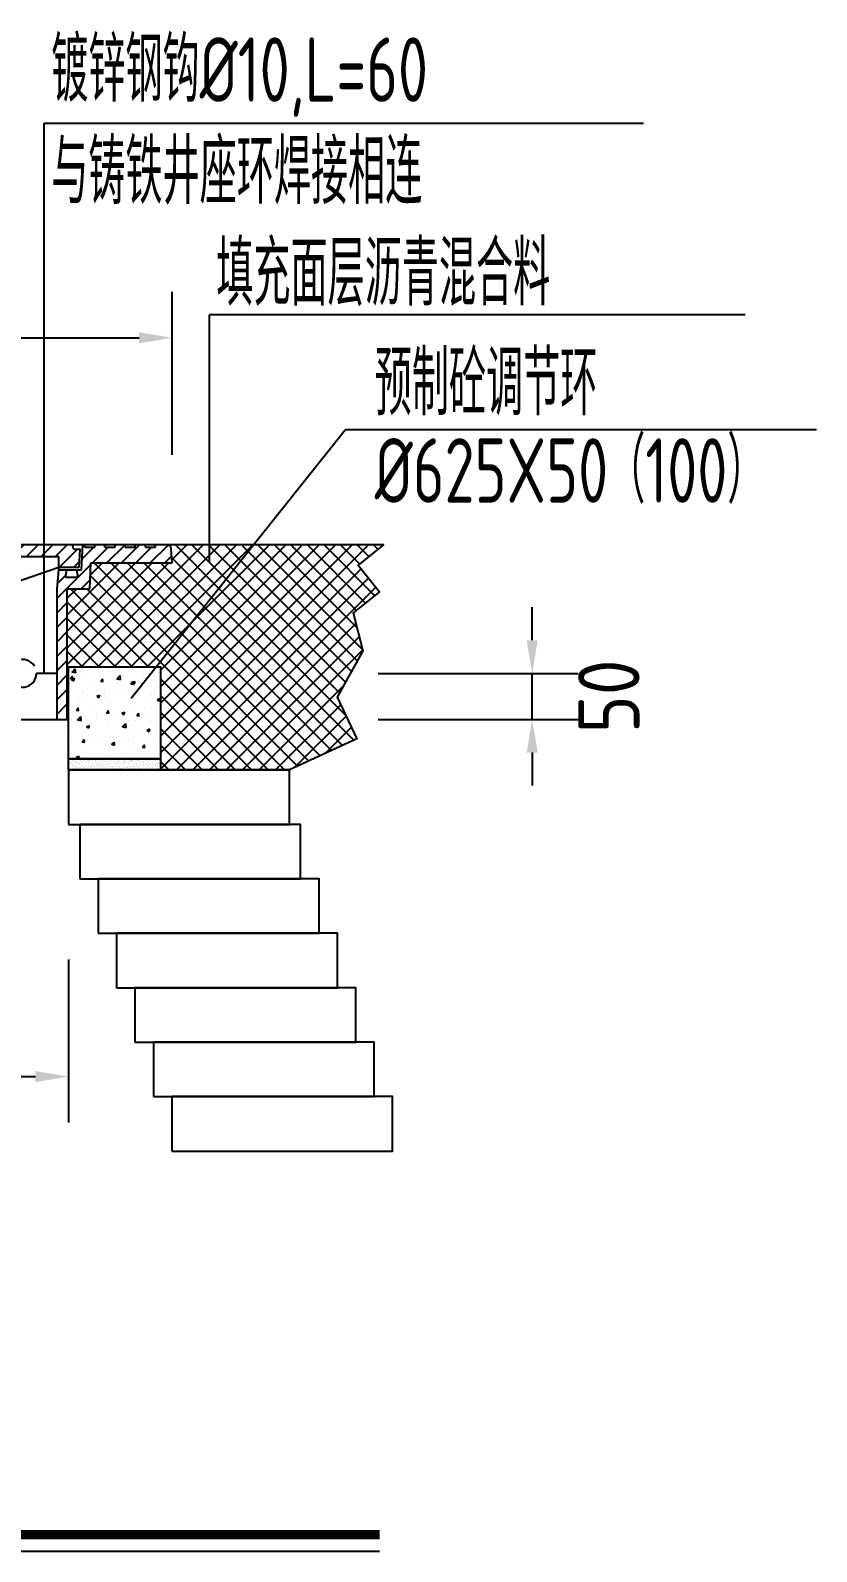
# Model space of a CAD drawing. Header units: millimetres. Extents: x 53009415 to 54059915, y 20499171 to 20796171.
# Drawn here: x 53497863 to 53517373, y 20616428 to 20654172 of the extents above; entities that cross this region are included whole.
import ezdxf

# ---------------------------------------------------------------- set-up
doc = ezdxf.new("R2010")
doc.units = ezdxf.units.MM
doc.header["$LTSCALE"] = 1000
for name, color, linetype in [('0000-填充', 187, 'Continuous'), ('0000-部件-井体部分', 7, 'Continuous'), ('0000-部件-井盖设施', 2, 'Continuous'), ('0000-部件名称', 7, 'Continuous'), ('0000-部件字体标注', 3, 'Continuous'), ('0000-部件线性标注', 2, 'Continuous'), ('0000-防护网部分', 44, 'Continuous'), ('0000-阴影', 8, 'Continuous'), ('000ZSL-小树', 84, 'Continuous'), ('TWT_TEXT', 7, 'Continuous')]:
    doc.layers.add(name, color=color, linetype=linetype)
doc.styles.add('_TWT_DIM', font='gbenor', dxfattribs={"bigfont": 'gbcbig'})

# ---------------------------------------------------------------- blocks, each defined once
blk = doc.blocks.new('*X86')
at = {"layer": '0000-阴影'}
for p, q in [((96969.52, 21763.65), (96976.02, 21770.15)), ((97055.96, 21763.65), (97062.46, 21770.15)), ((97063.82, 21763.65), (97070.32, 21770.15)), ((97071.67, 21763.65), (97078.17, 21770.15)), ((97079.53, 21763.65), (97086.03, 21770.15)), ((96930.37, 21763.79), (96934.23, 21767.65)), ((96938.09, 21763.65), (96942.09, 21767.65)), ((96945.95, 21763.65), (96949.95, 21767.65)), ((96953.81, 21763.65), (96957.81, 21767.65)), ((96961.66, 21763.65), (96965.66, 21767.65)), ((96976.87, 21763.15), (96981.86, 21768.14)), ((96977.12, 21755.54), (96989.24, 21767.65)), ((96993.1, 21763.65), (96997.1, 21767.65)), ((97000.95, 21763.65), (97004.95, 21767.65)), ((97008.81, 21763.65), (97012.81, 21767.65)), ((97016.67, 21763.65), (97020.67, 21767.65)), ((97024.53, 21763.65), (97028.53, 21767.65)), ((97032.38, 21763.65), (97036.38, 21767.65)), ((97040.24, 21763.65), (97044.24, 21767.65)), ((97048.1, 21763.65), (97052.1, 21767.65)), ((97081.64, 21757.9), (97091.39, 21767.65)), ((96977.12, 21747.68), (96987.12, 21757.68)), ((97089.5, 21757.9), (97092.51, 21760.92)), ((96977.12, 21739.82), (96987.12, 21749.82)), ((96977.12, 21731.97), (96987.12, 21741.97)), ((96978.17, 21725.15), (96987.12, 21734.11)), ((96986.03, 21725.15), (96987.12, 21726.25))]:
    blk.add_line(p, q, dxfattribs=at)
blk = doc.blocks.new('*X87')
at = {"layer": '0000-阴影'}
for p, q in [((97100.87, 21769.28), (97101.75, 21770.15)), ((97107.46, 21760.15), (97117.37, 21770.07)), ((97115.32, 21760.15), (97125.32, 21770.15)), ((97131.03, 21760.15), (97140.84, 21769.95)), ((97094.01, 21762.42), (97100.25, 21768.65)), ((97099.6, 21760.15), (97108.1, 21768.65)), ((97123.18, 21760.15), (97131.68, 21768.65)), ((97138.89, 21760.15), (97142.62, 21763.89)), ((97080.66, 21749.06), (97085.08, 21753.48)), ((97091.87, 21752.42), (97098.59, 21759.14)), ((97080.37, 21740.92), (97091.85, 21752.4)), ((97093.46, 21746.15), (97098.3, 21750.99)), ((97080.37, 21733.07), (97085.87, 21738.57)), ((97080.37, 21725.21), (97085.87, 21730.71)), ((97080.37, 21717.35), (97085.87, 21722.85)), ((97080.37, 21709.49), (97085.87, 21714.99)), ((97080.37, 21701.63), (97085.87, 21707.13)), ((97080.37, 21693.78), (97085.87, 21699.28)), ((97080.37, 21685.92), (97085.87, 21691.42)), ((97080.37, 21678.06), (97085.87, 21683.56)), ((97085.32, 21675.15), (97085.87, 21675.7))]:
    blk.add_line(p, q, dxfattribs=at)
blk = doc.blocks.new('*X88')
at = {"layer": '0000-填充', "color": 30}
for p, q in [((97093.46, 21703.66), (97160.01, 21770.15)), ((97102.45, 21703.66), (97168.99, 21770.15)), ((97111.43, 21703.66), (97177.98, 21770.15)), ((97120.42, 21703.66), (97186.96, 21770.15)), ((97136.62, 21701.9), (97204.93, 21770.15)), ((97136.62, 21692.92), (97213.91, 21770.15)), ((97136.62, 21683.95), (97222.9, 21770.15)), ((97136.62, 21674.97), (97231.88, 21770.15)), ((97136.62, 21665.99), (97240.86, 21770.15)), ((97136.62, 21657.02), (97249.85, 21770.15)), ((97141.46, 21769.57), (97142.04, 21770.15)), ((97142.76, 21761.89), (97151.03, 21770.15)), ((97168.23, 21746.34), (97144.44, 21770.15)), ((97152.94, 21727.18), (97195.95, 21770.15)), ((97172.22, 21751.33), (97153.41, 21770.15)), ((97176.2, 21756.33), (97162.39, 21770.15)), ((97180.19, 21761.32), (97171.37, 21770.15)), ((97184.18, 21766.32), (97180.34, 21770.15)), ((97246.29, 21713.14), (97189.32, 21770.15)), ((97243.26, 21725.15), (97198.3, 21770.15)), ((97243.03, 21734.37), (97207.27, 21770.15)), ((97248.01, 21738.37), (97216.25, 21770.15)), ((97253, 21742.36), (97225.23, 21770.15)), ((97244.72, 21759.63), (97234.2, 21770.15)), ((97249.71, 21763.62), (97243.18, 21770.15)), ((97254.69, 21767.62), (97252.16, 21770.15)), ((97164.25, 21741.35), (97142.69, 21762.92)), ((97243.48, 21706.97), (97184.18, 21766.32)), ((97085.87, 21731.98), (97114.07, 21760.15)), ((97085.87, 21723), (97123.05, 21760.15)), ((97085.87, 21714.03), (97132.04, 21760.15)), ((97085.87, 21705.05), (97141.02, 21760.15)), ((97098.38, 21753.46), (97105.08, 21760.15)), ((97140.33, 21711.38), (97098.38, 21753.36)), ((97144.31, 21716.37), (97100.57, 21760.15)), ((97148.3, 21721.37), (97109.55, 21760.15)), ((97152.29, 21726.36), (97118.52, 21760.15)), ((97156.27, 21731.36), (97127.5, 21760.15)), ((97160.26, 21736.35), (97136.48, 21760.15)), ((97136.62, 21648.04), (97245.58, 21756.91)), ((97237.07, 21695.42), (97176.2, 21756.33)), ((97240.27, 21701.19), (97180.19, 21761.32)), ((97085.87, 21740.96), (97091.07, 21746.15)), ((97130.09, 21703.66), (97087.63, 21746.15)), ((97136.34, 21706.39), (97096.6, 21746.15)), ((97145.23, 21647.66), (97249.57, 21751.92)), ((97154.21, 21647.66), (97253.57, 21746.94)), ((97237.25, 21677.27), (97168.23, 21746.34)), ((97233.86, 21689.65), (97172.22, 21751.33)), ((97121.11, 21703.66), (97085.87, 21738.92)), ((97241.67, 21663.86), (97164.25, 21741.35)), ((97112.13, 21703.66), (97085.87, 21729.94)), ((97229.39, 21658.18), (97156.27, 21731.36)), ((97235.53, 21661.02), (97160.26, 21736.35)), ((97103.16, 21703.66), (97085.87, 21720.96)), ((97129.4, 21703.66), (97152.94, 21727.18)), ((97217.11, 21652.51), (97148.3, 21721.37)), ((97223.25, 21655.34), (97152.29, 21726.36)), ((97163.19, 21647.66), (97242.76, 21727.16)), ((97094.18, 21703.66), (97085.87, 21711.97)), ((97210.97, 21649.67), (97144.31, 21716.37)), ((97172.18, 21647.66), (97244.57, 21719.99)), ((97181.16, 21647.66), (97246.37, 21712.82)), ((97195.02, 21647.66), (97136.34, 21706.39)), ((97204, 21647.66), (97140.33, 21711.38)), ((97186.05, 21647.66), (97136.62, 21697.12)), ((97177.07, 21647.66), (97136.62, 21688.13)), ((97190.15, 21647.66), (97235.97, 21693.45)), ((97168.09, 21647.66), (97136.62, 21679.15)), ((97199.13, 21647.66), (97234.49, 21683)), ((97209.39, 21648.94), (97237.41, 21676.93)), ((97226.11, 21656.66), (97240.33, 21670.87)), ((97159.11, 21647.66), (97136.62, 21670.17)), ((97242.82, 21664.39), (97243.24, 21664.81)), ((97150.14, 21647.66), (97136.62, 21661.18)), ((97141.16, 21647.66), (97136.62, 21652.2))]:
    blk.add_line(p, q, dxfattribs=at)
blk = doc.blocks.new('*X91')
at = {"layer": '0000-填充'}
for p, q in [((97088.45, 21703.66), (97088.45, 21703.66)), ((97088.45, 21703.66), (97088.45, 21703.66)), ((97088.45, 21703.66), (97088.45, 21703.66)), ((97093.16, 21703.66), (97093.16, 21703.66)), ((97096.11, 21703.66), (97096.11, 21703.66)), ((97096.11, 21703.66), (97096.11, 21703.66)), ((97096.11, 21703.66), (97096.11, 21703.66)), ((97104.28, 21703.66), (97104.28, 21703.66)), ((97104.28, 21703.66), (97104.28, 21703.66)), ((97104.28, 21703.66), (97104.28, 21703.66)), ((97107.5, 21703.66), (97107.5, 21703.66)), ((97107.5, 21703.66), (97107.5, 21703.66)), ((97107.5, 21703.66), (97107.5, 21703.66)), ((97108.36, 21703.66), (97108.62, 21703.48)), ((97108.62, 21703.48), (97108.68, 21703.66)), ((97112.44, 21703.66), (97112.44, 21703.66)), ((97112.44, 21703.66), (97112.44, 21703.66)), ((97118.89, 21703.66), (97118.89, 21703.66)), ((97118.89, 21703.66), (97118.89, 21703.66)), ((97118.89, 21703.66), (97118.89, 21703.66)), ((97120.11, 21703.66), (97120.11, 21703.66)), ((97120.11, 21703.66), (97120.11, 21703.66)), ((97120.11, 21703.66), (97120.11, 21703.66)), ((97122.08, 21703.66), (97122.08, 21703.66)), ((97130.29, 21703.66), (97130.29, 21703.66)), ((97130.29, 21703.66), (97130.29, 21703.66)), ((97130.29, 21703.66), (97130.29, 21703.66)), ((97131.72, 21703.66), (97131.72, 21703.66)), ((97135.93, 21703.66), (97135.93, 21703.66)), ((97135.93, 21703.66), (97135.93, 21703.66)), ((97135.93, 21703.66), (97135.93, 21703.66)), ((97086.62, 21702.71), (97086.62, 21702.71)), ((97086.62, 21702.71), (97086.62, 21702.71)), ((97086.62, 21702.44), (97086.62, 21702.44)), ((97086.62, 21701.2), (97086.62, 21701.2)), ((97086.62, 21698.9), (97086.62, 21698.9)), ((97086.62, 21698.64), (97086.62, 21698.64)), ((97086.62, 21698.64), (97086.62, 21698.64)), ((97086.62, 21697.99), (97086.62, 21697.99)), ((97086.62, 21697.37), (97086.62, 21697.37)), ((97086.62, 21696.29), (97086.62, 21696.29)), ((97086.62, 21695.96), (97086.62, 21695.96)), ((97087.72, 21697.27), (97089.09, 21697.15)), ((97087.73, 21697.28), (97088.83, 21698.59)), ((97088.28, 21696.88), (97089.41, 21696.11)), ((97088.3, 21696.93), (97089.9, 21697.55)), ((97088.45, 21700.92), (97090.49, 21700.6)), ((97088.49, 21700.84), (97090.27, 21702.7)), ((97088.88, 21697.11), (97088.62, 21698.55)), ((97089.36, 21703.06), (97089.36, 21703.06)), ((97089.41, 21696.11), (97089.87, 21697.49)), ((97090.47, 21700.52), (97090.22, 21702.69)), ((97091.29, 21699.47), (97091.29, 21699.47)), ((97097.1, 21699.28), (97097.1, 21699.28)), ((97097.8, 21695.95), (97097.8, 21695.95)), ((97098.74, 21701.98), (97098.74, 21701.98)), ((97103.6, 21698.89), (97103.6, 21698.89)), ((97104.12, 21695.84), (97105.22, 21697.16)), ((97104.12, 21695.84), (97105.49, 21695.72)), ((97105.28, 21695.68), (97105.01, 21697.11)), ((97108.86, 21700.92), (97108.86, 21700.92)), ((97110.95, 21701.46), (97110.95, 21701.46)), ((97112.28, 21697.86), (97112.28, 21697.86)), ((97112.85, 21697.13), (97114.88, 21696.82)), ((97112.88, 21697.06), (97114.66, 21698.92)), ((97114.87, 21696.74), (97114.62, 21698.91)), ((97115.8, 21698.37), (97115.8, 21698.37)), ((97118.04, 21698.62), (97118.04, 21698.62)), ((97120.44, 21702.41), (97120.44, 21702.41)), ((97120.52, 21694.41), (97121.62, 21695.72)), ((97121.15, 21695.1), (97122.75, 21695.72)), ((97121.67, 21694.24), (97121.41, 21695.68)), ((97122.26, 21694.28), (97122.73, 21695.66)), ((97123.15, 21700.95), (97123.15, 21700.95)), ((97126.74, 21699.76), (97126.74, 21699.76)), ((97127.26, 21697.1), (97127.26, 21697.1)), ((97128, 21697.86), (97128, 21697.86)), ((97132.07, 21696.53), (97132.07, 21696.53)), ((97135.35, 21700.43), (97135.35, 21700.43)), ((97136.62, 21701.06), (97136.62, 21701.06)), ((97136.62, 21700.65), (97136.62, 21700.65)), ((97136.62, 21699.62), (97136.62, 21699.62)), ((97136.62, 21699.62), (97136.62, 21699.62)), ((97086.62, 21695.18), (97086.62, 21695.18)), ((97086.62, 21695.18), (97086.62, 21695.18)), ((97086.62, 21694.48), (97086.62, 21694.48)), ((97086.62, 21694.48), (97086.62, 21694.48)), ((97086.62, 21694.48), (97086.62, 21694.48)), ((97086.62, 21691.25), (97086.62, 21691.25)), ((97086.62, 21691.25), (97086.62, 21691.25)), ((97086.62, 21690.83), (97086.62, 21690.83)), ((97086.62, 21690.83), (97086.62, 21690.83)), ((97086.62, 21690.83), (97086.62, 21690.83)), ((97086.62, 21687.92), (97086.62, 21687.92)), ((97086.62, 21687.92), (97086.62, 21687.92)), ((97086.62, 21687.92), (97086.62, 21687.92)), ((97086.62, 21687.8), (97086.62, 21687.8)), ((97087.27, 21690.23), (97087.27, 21690.23)), ((97089.11, 21694.81), (97089.11, 21694.81)), ((97094.16, 21690.38), (97094.16, 21690.38)), ((97096.82, 21691.67), (97096.82, 21691.67)), ((97100.6, 21692.52), (97100.6, 21692.52)), ((97101.92, 21687.67), (97103.06, 21686.91)), ((97101.95, 21687.73), (97103.55, 21688.34)), ((97103.06, 21686.91), (97103.52, 21688.29)), ((97106.11, 21687.48), (97106.11, 21687.48)), ((97106.15, 21688.83), (97106.15, 21688.83)), ((97106.36, 21689.86), (97106.36, 21689.86)), ((97108.59, 21693.31), (97108.59, 21693.31)), ((97111.91, 21689.59), (97111.91, 21689.59)), ((97113.93, 21694.81), (97113.93, 21694.81)), ((97118.67, 21689.28), (97118.67, 21689.28)), ((97119.44, 21689.76), (97119.44, 21689.76)), ((97119.89, 21687.19), (97119.89, 21687.19)), ((97120.16, 21694.8), (97120.16, 21694.8)), ((97120.52, 21694.4), (97121.88, 21694.28)), ((97120.61, 21690.73), (97120.61, 21690.73)), ((97121.13, 21695.05), (97122.27, 21694.28)), ((97130.87, 21688.77), (97130.87, 21688.77)), ((97131.79, 21688.92), (97131.79, 21688.92)), ((97132.77, 21692.05), (97132.77, 21692.05)), ((97135.08, 21692.64), (97135.08, 21692.64)), ((97136.62, 21692.36), (97136.62, 21692.36)), ((97136.62, 21688.52), (97136.62, 21688.52)), ((97086.62, 21686.26), (97086.62, 21686.26)), ((97086.62, 21683.85), (97086.62, 21683.85)), ((97086.62, 21683.85), (97086.62, 21683.85)), ((97086.62, 21681.85), (97086.62, 21681.85)), ((97086.62, 21680.67), (97086.62, 21680.67)), ((97086.62, 21680.67), (97086.62, 21680.67)), ((97086.62, 21680.67), (97086.62, 21680.67)), ((97086.62, 21680.45), (97086.62, 21680.45)), ((97090.9, 21680.08), (97092, 21681.39)), ((97090.9, 21680.08), (97092.26, 21679.96)), ((97091.67, 21686.92), (97091.67, 21686.92)), ((97092.05, 21679.92), (97091.79, 21681.35)), ((97092.78, 21685.19), (97092.78, 21685.19)), ((97096.54, 21684.06), (97096.54, 21684.06)), ((97100.13, 21679.81), (97100.13, 21679.81)), ((97105.9, 21680.57), (97105.9, 21680.57)), ((97107.29, 21678.65), (97108.4, 21679.96)), ((97108.45, 21678.48), (97108.18, 21679.92)), ((97108.31, 21685.7), (97108.31, 21685.7)), ((97114.59, 21681.71), (97114.59, 21681.71)), ((97114.87, 21679.45), (97114.87, 21679.45)), ((97115.59, 21678.52), (97117.19, 21679.14)), ((97116.7, 21677.7), (97117.17, 21679.09)), ((97119.61, 21679.58), (97119.61, 21679.58)), ((97128.2, 21681.74), (97128.2, 21681.74)), ((97129.07, 21683.62), (97129.07, 21683.62)), ((97131.51, 21681.31), (97131.51, 21681.31)), ((97134.77, 21685.84), (97135.91, 21685.08)), ((97134.8, 21685.9), (97136.4, 21686.51)), ((97134.83, 21684.38), (97134.83, 21684.38)), ((97135.91, 21685.08), (97136.37, 21686.46)), ((97136.62, 21684.61), (97136.62, 21684.61)), ((97136.62, 21684.61), (97136.62, 21684.61)), ((97086.62, 21678.03), (97086.62, 21678.03)), ((97086.62, 21678.03), (97086.62, 21678.03)), ((97086.62, 21677.66), (97086.62, 21677.66)), ((97086.62, 21676.45), (97086.62, 21676.45)), ((97086.62, 21676.45), (97086.62, 21676.45)), ((97086.62, 21676.32), (97086.62, 21676.32)), ((97086.62, 21676.32), (97086.62, 21676.32)), ((97086.62, 21675.62), (97086.62, 21675.62)), ((97086.62, 21674.99), (97086.62, 21674.99)), ((97086.62, 21673.41), (97086.62, 21673.41)), ((97086.62, 21673.41), (97086.62, 21673.41)), ((97088.12, 21674.95), (97088.12, 21674.95)), ((97089.74, 21678.68), (97089.74, 21678.68)), ((97091.48, 21674.86), (97093.52, 21674.55)), ((97091.52, 21674.79), (97093.3, 21676.65)), ((97093.5, 21674.47), (97093.25, 21676.64)), ((97094.12, 21670.79), (97094.12, 21670.79)), ((97094.6, 21675.59), (97094.6, 21675.59)), ((97096.26, 21676.45), (97096.26, 21676.45)), ((97096.36, 21671.1), (97097.5, 21670.33)), ((97096.38, 21671.15), (97097.98, 21671.77)), ((97097.49, 21670.33), (97097.96, 21671.71)), ((97099.88, 21671.55), (97099.88, 21671.55)), ((97101.54, 21677.16), (97101.54, 21677.16)), ((97101.95, 21678.16), (97101.95, 21678.16)), ((97106.8, 21675.07), (97106.8, 21675.07)), ((97107.29, 21678.64), (97108.66, 21678.52)), ((97107.75, 21670.48), (97107.75, 21670.48)), ((97108.03, 21678.09), (97108.03, 21678.09)), ((97108.58, 21672.7), (97108.58, 21672.7)), ((97114.15, 21677.65), (97114.15, 21677.65)), ((97115.57, 21678.47), (97116.7, 21677.7)), ((97115.88, 21671.08), (97117.91, 21670.77)), ((97115.91, 21671.01), (97117.7, 21672.86)), ((97117.9, 21670.69), (97117.65, 21672.86)), ((97119, 21674.55), (97119, 21674.55)), ((97119.33, 21671.97), (97119.33, 21671.97)), ((97123.06, 21674.6), (97123.06, 21674.6)), ((97123.69, 21677.21), (97124.79, 21678.53)), ((97123.69, 21677.21), (97125.06, 21677.09)), ((97124.84, 21677.05), (97124.58, 21678.48)), ((97126.35, 21677.13), (97126.35, 21677.13)), ((97128.82, 21675.36), (97128.82, 21675.36)), ((97131.21, 21674.04), (97131.21, 21674.04)), ((97131.24, 21673.7), (97131.24, 21673.7)), ((97136.62, 21676.39), (97136.62, 21676.39)), ((97136.62, 21676.39), (97136.62, 21676.39)), ((97136.62, 21670.59), (97136.62, 21670.59)), ((97086.62, 21669.81), (97086.62, 21669.81)), ((97086.62, 21669.81), (97086.62, 21669.81)), ((97086.62, 21669.69), (97086.62, 21669.69)), ((97086.62, 21669.06), (97086.62, 21669.06)), ((97086.62, 21669.06), (97086.62, 21669.06)), ((97086.62, 21667.4), (97086.62, 21667.4)), ((97086.62, 21666.15), (97086.62, 21666.15)), ((97086.62, 21666.15), (97086.62, 21666.15)), ((97086.62, 21666.15), (97086.62, 21666.15)), ((97086.62, 21663.53), (97086.62, 21663.53)), ((97093.87, 21662.54), (97093.87, 21662.54)), ((97094.07, 21662.89), (97095.17, 21664.2)), ((97094.07, 21662.88), (97095.44, 21662.76)), ((97095.22, 21662.72), (97094.96, 21664.16)), ((97095.98, 21668.84), (97095.98, 21668.84)), ((97097.36, 21666.56), (97097.36, 21666.56)), ((97100.53, 21663.57), (97100.53, 21663.57)), ((97102.57, 21663.68), (97102.57, 21663.68)), ((97107.47, 21662.87), (97107.47, 21662.87)), ((97109.67, 21665.98), (97109.67, 21665.98)), ((97110.03, 21661.95), (97111.63, 21662.56)), ((97110.47, 21661.45), (97111.57, 21662.77)), ((97111.14, 21661.13), (97111.6, 21662.51)), ((97111.62, 21661.29), (97111.36, 21662.72)), ((97113.95, 21665.78), (97113.95, 21665.78)), ((97117.04, 21665.59), (97117.04, 21665.59)), ((97119.05, 21664.36), (97119.05, 21664.36)), ((97121.87, 21665.47), (97121.87, 21665.47)), ((97122.8, 21666.35), (97122.8, 21666.35)), ((97127.29, 21668.07), (97127.29, 21668.07)), ((97129.21, 21669.27), (97130.35, 21668.5)), ((97129.24, 21669.32), (97130.84, 21669.93)), ((97130.35, 21668.5), (97130.81, 21669.88)), ((97130.86, 21666.02), (97130.86, 21666.02)), ((97131.5, 21667.49), (97131.5, 21667.49)), ((97132.79, 21663.02), (97132.79, 21663.02)), ((97134.08, 21664.95), (97134.08, 21664.95)), ((97136.62, 21668.17), (97136.62, 21668.17)), ((97086.62, 21661.82), (97086.62, 21661.82)), ((97086.62, 21661.82), (97086.62, 21661.82)), ((97086.62, 21661.82), (97086.62, 21661.82)), ((97086.62, 21661.66), (97086.62, 21661.66)), ((97086.62, 21661.66), (97086.62, 21661.66)), ((97086.62, 21661.58), (97086.62, 21661.58)), ((97086.62, 21661.58), (97086.62, 21661.58)), ((97086.62, 21658.89), (97086.62, 21658.89)), ((97086.62, 21658.89), (97086.62, 21658.89)), ((97086.62, 21658.89), (97086.62, 21658.89)), ((97086.62, 21657.33), (97086.62, 21657.33)), ((97086.62, 21654.26), (97086.62, 21654.26)), ((97086.62, 21654.26), (97086.62, 21654.26)), ((97086.62, 21654.01), (97086.62, 21654.01)), ((97087.2, 21661.29), (97087.2, 21661.29)), ((97088.11, 21661.78), (97088.11, 21661.78)), ((97090.8, 21654.52), (97091.93, 21653.75)), ((97090.82, 21654.57), (97092.42, 21655.19)), ((97091.93, 21653.75), (97092.4, 21655.14)), ((97092.71, 21656.24), (97092.71, 21656.24)), ((97092.95, 21654.86), (97092.95, 21654.86)), ((97095.71, 21661.23), (97095.71, 21661.23)), ((97096.43, 21654.65), (97096.43, 21654.65)), ((97105.15, 21654.35), (97105.15, 21654.35)), ((97106.04, 21658.53), (97106.04, 21658.53)), ((97107.2, 21655.26), (97107.2, 21655.26)), ((97110, 21661.89), (97111.14, 21661.13)), ((97110.47, 21661.45), (97111.83, 21661.33)), ((97110.91, 21656.56), (97110.91, 21656.56)), ((97116.67, 21657.31), (97116.67, 21657.31)), ((97118.68, 21656.67), (97118.68, 21656.67)), ((97119.46, 21660.74), (97119.46, 21660.74)), ((97125.37, 21658.46), (97125.37, 21658.46)), ((97126.86, 21660.02), (97127.96, 21661.33)), ((97126.86, 21660.01), (97128.23, 21659.89)), ((97128.02, 21659.85), (97127.75, 21661.29)), ((97130.58, 21658.41), (97130.58, 21658.41)), ((97136.62, 21659.94), (97136.62, 21659.94)), ((97136.62, 21659.51), (97136.62, 21659.51)), ((97088.44, 21653.66), (97088.44, 21653.66)), ((97088.91, 21653.66), (97088.91, 21653.66)), ((97091.9, 21653.66), (97091.9, 21653.66)), ((97094.83, 21653.66), (97094.83, 21653.66)), ((97094.83, 21653.66), (97094.83, 21653.66)), ((97095.47, 21653.66), (97095.47, 21653.66)), ((97095.47, 21653.66), (97095.47, 21653.66)), ((97095.47, 21653.66), (97095.47, 21653.66)), ((97095.53, 21653.66), (97095.53, 21653.66)), ((97095.93, 21653.66), (97095.93, 21653.66)), ((97096.9, 21653.66), (97096.9, 21653.66)), ((97099.27, 21653.66), (97099.27, 21653.66)), ((97103.93, 21653.66), (97103.93, 21653.66)), ((97105.11, 21653.66), (97105.11, 21653.66)), ((97105.11, 21653.66), (97105.11, 21653.66)), ((97105.11, 21653.66), (97105.11, 21653.66)), ((97106.23, 21653.66), (97106.23, 21653.66)), ((97106.23, 21653.66), (97106.23, 21653.66)), ((97108.63, 21653.66), (97108.63, 21653.66)), ((97111.35, 21653.66), (97111.35, 21653.66)), ((97113.03, 21653.66), (97113.03, 21653.66)), ((97114.75, 21653.66), (97114.75, 21653.66)), ((97117.35, 21653.83), (97117.35, 21653.83)), ((97117.62, 21653.66), (97117.62, 21653.66)), ((97117.62, 21653.66), (97117.62, 21653.66)), ((97119.88, 21653.66), (97119.88, 21653.66)), ((97121.53, 21653.66), (97121.53, 21653.66)), ((97124.39, 21653.66), (97124.39, 21653.66)), ((97124.39, 21653.66), (97124.39, 21653.66)), ((97125.37, 21653.66), (97125.37, 21653.66)), ((97126.06, 21653.66), (97126.06, 21653.66)), ((97127.18, 21653.66), (97127.18, 21653.66)), ((97127.3, 21653.66), (97127.3, 21653.66)), ((97129.16, 21653.66), (97129.16, 21653.66)), ((97134.03, 21653.66), (97134.03, 21653.66)), ((97134.03, 21653.66), (97134.03, 21653.66)), ((97134.03, 21653.66), (97134.03, 21653.66))]:
    blk.add_line(p, q, dxfattribs=at)
blk = doc.blocks.new('*X92')
at = {"layer": '0000-填充'}
for p, q in [((97086.62, 21652.04), (97086.62, 21652.04)), ((97086.62, 21652.04), (97086.62, 21652.04)), ((97086.62, 21651.84), (97086.62, 21651.84)), ((97086.62, 21651.84), (97086.62, 21651.84)), ((97086.62, 21651.4), (97086.62, 21651.4)), ((97086.62, 21651.4), (97086.62, 21651.4)), ((97086.62, 21651.33), (97086.62, 21651.33)), ((97086.62, 21651.33), (97086.62, 21651.33)), ((97086.62, 21649.32), (97086.62, 21649.32)), ((97086.62, 21648.82), (97086.62, 21648.82)), ((97086.62, 21648.82), (97086.62, 21648.82)), ((97086.62, 21648.11), (97086.62, 21648.11)), ((97086.62, 21648.11), (97086.62, 21648.11)), ((97086.66, 21651.4), (97086.66, 21651.4)), ((97086.77, 21649.22), (97086.77, 21649.22)), ((97087.15, 21651.73), (97087.15, 21651.73)), ((97087.23, 21649.29), (97087.23, 21649.29)), ((97087.26, 21651.46), (97087.26, 21651.46)), ((97087.36, 21651.49), (97087.36, 21651.49)), ((97087.7, 21651.16), (97087.7, 21651.16)), ((97087.74, 21653.66), (97087.74, 21653.66)), ((97087.74, 21653.66), (97087.74, 21653.66)), ((97087.74, 21653.66), (97087.74, 21653.66)), ((97087.83, 21648.27), (97087.83, 21648.27)), ((97088.38, 21647.66), (97088.38, 21647.66)), ((97088.38, 21647.66), (97088.38, 21647.66)), ((97088.38, 21647.66), (97088.38, 21647.66)), ((97088.43, 21651.64), (97088.43, 21651.64)), ((97088.53, 21648.36), (97088.53, 21648.36)), ((97088.55, 21650.28), (97088.55, 21650.28)), ((97088.73, 21647.98), (97088.73, 21647.98)), ((97088.81, 21650.04), (97088.81, 21650.04)), ((97088.82, 21653.01), (97088.82, 21653.01)), ((97088.9, 21650.57), (97088.9, 21650.57)), ((97088.98, 21648.12), (97088.98, 21648.12)), ((97089.23, 21652.71), (97089.23, 21652.71)), ((97089.6, 21648.5), (97089.6, 21648.5)), ((97089.66, 21653.66), (97089.66, 21653.66)), ((97089.66, 21653.66), (97089.66, 21653.66)), ((97089.8, 21652.35), (97089.8, 21652.35)), ((97089.89, 21653.66), (97089.89, 21653.66)), ((97089.94, 21653.62), (97089.94, 21653.62)), ((97089.95, 21649), (97089.95, 21649)), ((97090.2, 21651.87), (97090.2, 21651.87)), ((97090.25, 21649.53), (97090.25, 21649.53)), ((97090.46, 21651.77), (97090.46, 21651.77)), ((97090.54, 21649.32), (97090.54, 21649.32)), ((97090.82, 21649.17), (97090.82, 21649.17)), ((97090.9, 21651.96), (97090.9, 21651.96)), ((97091.07, 21652.58), (97091.07, 21652.58)), ((97091.24, 21647.81), (97091.24, 21647.81)), ((97091.37, 21648.73), (97091.37, 21648.73)), ((97091.41, 21647.66), (97091.41, 21647.66)), ((97091.41, 21647.66), (97091.41, 21647.66)), ((97091.65, 21647.66), (97091.65, 21647.66)), ((97091.65, 21647.66), (97091.65, 21647.66)), ((97091.71, 21653.66), (97091.71, 21653.66)), ((97091.71, 21653.66), (97091.71, 21653.66)), ((97091.71, 21653.66), (97091.71, 21653.66)), ((97091.76, 21651.1), (97091.76, 21651.1)), ((97091.97, 21652.1), (97091.97, 21652.1)), ((97092.07, 21648.83), (97092.07, 21648.83)), ((97092.21, 21653.1), (97092.21, 21653.1)), ((97092.27, 21648.14), (97092.27, 21648.14)), ((97092.29, 21650.66), (97092.29, 21650.66)), ((97092.37, 21651.39), (97092.37, 21651.39)), ((97092.63, 21651.15), (97092.63, 21651.15)), ((97092.78, 21647.92), (97092.78, 21647.92)), ((97093.14, 21648.97), (97093.14, 21648.97)), ((97093.18, 21652.72), (97093.18, 21652.72)), ((97093.73, 21652.33), (97093.73, 21652.33)), ((97093.75, 21652.35), (97093.75, 21652.35)), ((97093.77, 21650.11), (97093.77, 21650.11)), ((97093.94, 21649.42), (97093.94, 21649.42)), ((97093.96, 21651.94), (97093.96, 21651.94)), ((97094.31, 21649.47), (97094.31, 21649.47)), ((97094.43, 21652.43), (97094.43, 21652.43)), ((97094.88, 21649.11), (97094.88, 21649.11)), ((97094.9, 21649.2), (97094.9, 21649.2)), ((97094.92, 21647.66), (97094.92, 21647.66)), ((97094.93, 21653.66), (97094.93, 21653.66)), ((97094.93, 21653.66), (97094.93, 21653.66)), ((97094.93, 21653.66), (97094.93, 21653.66)), ((97095.06, 21648.93), (97095.06, 21648.93)), ((97095.32, 21648.68), (97095.32, 21648.68)), ((97095.49, 21648.1), (97095.49, 21648.1)), ((97095.5, 21650.62), (97095.5, 21650.62)), ((97095.51, 21652.57), (97095.51, 21652.57)), ((97095.52, 21653.14), (97095.52, 21653.14)), ((97095.6, 21649.29), (97095.6, 21649.29)), ((97095.67, 21653.66), (97095.67, 21653.66)), ((97095.67, 21653.66), (97095.67, 21653.66)), ((97095.67, 21653.66), (97095.67, 21653.66)), ((97095.71, 21651.11), (97095.71, 21651.11)), ((97096.19, 21652.51), (97096.19, 21652.51)), ((97096.2, 21653.66), (97096.2, 21653.66)), ((97096.44, 21647.66), (97096.44, 21647.66)), ((97096.45, 21652.26), (97096.45, 21652.26)), ((97096.68, 21649.43), (97096.68, 21649.43)), ((97096.84, 21647.86), (97096.84, 21647.86)), ((97097.14, 21652.72), (97097.14, 21652.72)), ((97097.23, 21649.44), (97097.23, 21649.44)), ((97097.25, 21651.96), (97097.25, 21651.96)), ((97097.27, 21652.8), (97097.27, 21652.8)), ((97097.58, 21651.23), (97097.58, 21651.23)), ((97097.71, 21652.36), (97097.71, 21652.36)), ((97097.97, 21652.89), (97097.97, 21652.89)), ((97098.19, 21647.66), (97098.19, 21647.66)), ((97098.19, 21647.66), (97098.19, 21647.66)), ((97098.19, 21647.66), (97098.19, 21647.66)), ((97098.27, 21649.48), (97098.27, 21649.48)), ((97098.44, 21649.67), (97098.44, 21649.67)), ((97098.83, 21649.12), (97098.83, 21649.12)), ((97098.88, 21650.04), (97098.88, 21650.04)), ((97098.9, 21650.72), (97098.9, 21650.72)), ((97098.92, 21653.24), (97098.92, 21653.24)), ((97098.98, 21648.27), (97098.98, 21648.27)), ((97099.04, 21653.03), (97099.04, 21653.03)), ((97099.14, 21649.8), (97099.14, 21649.8)), ((97099.14, 21649.76), (97099.14, 21649.76)), ((97099.47, 21653.66), (97099.47, 21653.66)), ((97099.47, 21653.66), (97099.47, 21653.66)), ((97099.64, 21653.66), (97099.64, 21653.66)), ((97099.64, 21653.66), (97099.64, 21653.66)), ((97099.64, 21653.66), (97099.64, 21653.66)), ((97099.67, 21651.11), (97099.67, 21651.11)), ((97099.96, 21653.66), (97099.96, 21653.66)), ((97100.18, 21653.46), (97100.18, 21653.46)), ((97100.21, 21649.9), (97100.21, 21649.9)), ((97100.28, 21648.76), (97100.28, 21648.76)), ((97100.47, 21651.92), (97100.47, 21651.92)), ((97100.55, 21649.47), (97100.55, 21649.47)), ((97100.8, 21647.87), (97100.8, 21647.87)), ((97100.81, 21653.27), (97100.81, 21653.27)), ((97101.09, 21652.73), (97101.09, 21652.73)), ((97101.31, 21652.42), (97101.31, 21652.42)), ((97101.45, 21647.66), (97101.45, 21647.66)), ((97101.45, 21647.66), (97101.45, 21647.66)), ((97101.51, 21653.36), (97101.51, 21653.36)), ((97101.66, 21652.37), (97101.66, 21652.37)), ((97101.98, 21650.13), (97101.98, 21650.13)), ((97102.21, 21653.26), (97102.21, 21653.26)), ((97102.22, 21649.49), (97102.22, 21649.49)), ((97102.27, 21648.29), (97102.27, 21648.29)), ((97102.29, 21650.81), (97102.29, 21650.81)), ((97102.58, 21653.5), (97102.58, 21653.5)), ((97102.61, 21651.24), (97102.61, 21651.24)), ((97102.68, 21650.22), (97102.68, 21650.22)), ((97102.79, 21649.12), (97102.79, 21649.12)), ((97102.87, 21650.99), (97102.87, 21650.99)), ((97103.6, 21653.66), (97103.6, 21653.66)), ((97103.6, 21653.66), (97103.6, 21653.66)), ((97103.6, 21653.66), (97103.6, 21653.66)), ((97103.62, 21651.12), (97103.62, 21651.12)), ((97103.75, 21650.36), (97103.75, 21650.36)), ((97103.8, 21653.66), (97103.8, 21653.66)), ((97103.94, 21649.57), (97103.94, 21649.57)), ((97103.96, 21652.09), (97103.96, 21652.09)), ((97104, 21649.95), (97104, 21649.95)), ((97104.72, 21647.66), (97104.72, 21647.66)), ((97104.75, 21647.87), (97104.75, 21647.87)), ((97105, 21653.66), (97105, 21653.66)), ((97105, 21653.66), (97105, 21653.66)), ((97105.05, 21652.74), (97105.05, 21652.74)), ((97105.13, 21653.54), (97105.13, 21653.54)), ((97105.3, 21648.77), (97105.3, 21648.77)), ((97105.49, 21648.25), (97105.49, 21648.25)), ((97105.51, 21650.77), (97105.51, 21650.77)), ((97105.52, 21653.29), (97105.52, 21653.29)), ((97105.52, 21650.6), (97105.52, 21650.6)), ((97105.56, 21648.53), (97105.56, 21648.53)), ((97105.62, 21652.38), (97105.62, 21652.38)), ((97106, 21653.66), (97106, 21653.66)), ((97106.17, 21649.49), (97106.17, 21649.49)), ((97106.22, 21650.69), (97106.22, 21650.69)), ((97106.42, 21652.35), (97106.42, 21652.35)), ((97106.51, 21647.66), (97106.51, 21647.66)), ((97106.69, 21652.11), (97106.69, 21652.11)), ((97106.74, 21649.13), (97106.74, 21649.13)), ((97107.24, 21649.59), (97107.24, 21649.59)), ((97107.25, 21652.11), (97107.25, 21652.11)), ((97107.29, 21650.83), (97107.29, 21650.83)), ((97107.57, 21653.66), (97107.57, 21653.66)), ((97107.57, 21653.66), (97107.57, 21653.66)), ((97107.57, 21653.66), (97107.57, 21653.66)), ((97107.58, 21651.13), (97107.58, 21651.13)), ((97107.82, 21651.07), (97107.82, 21651.07)), ((97107.99, 21647.66), (97107.99, 21647.66)), ((97107.99, 21647.66), (97107.99, 21647.66)), ((97107.99, 21647.66), (97107.99, 21647.66)), ((97108.17, 21647.66), (97108.17, 21647.66)), ((97108.17, 21647.66), (97108.17, 21647.66)), ((97108.71, 21647.88), (97108.71, 21647.88)), ((97108.91, 21650.87), (97108.91, 21650.87)), ((97108.92, 21653.39), (97108.92, 21653.39)), ((97108.99, 21648.42), (97108.99, 21648.42)), ((97109, 21652.75), (97109, 21652.75)), ((97109.05, 21651.06), (97109.05, 21651.06)), ((97109.12, 21649.88), (97109.12, 21649.88)), ((97109.27, 21653.66), (97109.27, 21653.66)), ((97109.27, 21653.66), (97109.27, 21653.66)), ((97109.38, 21649.64), (97109.38, 21649.64)), ((97109.51, 21647.83), (97109.51, 21647.83)), ((97109.57, 21652.38), (97109.57, 21652.38)), ((97109.75, 21651.16), (97109.75, 21651.16)), ((97110.03, 21653.66), (97110.03, 21653.66)), ((97110.03, 21653.66), (97110.03, 21653.66)), ((97110.03, 21653.66), (97110.03, 21653.66)), ((97110.13, 21649.5), (97110.13, 21649.5)), ((97110.21, 21647.93), (97110.21, 21647.93)), ((97110.24, 21653.47), (97110.24, 21653.47)), ((97110.47, 21652.07), (97110.47, 21652.07)), ((97110.51, 21653.22), (97110.51, 21653.22)), ((97110.51, 21648.6), (97110.51, 21648.6)), ((97110.55, 21649.62), (97110.55, 21649.62)), ((97110.7, 21649.14), (97110.7, 21649.14)), ((97110.83, 21651.3), (97110.83, 21651.3)), ((97111.26, 21647.66), (97111.26, 21647.66)), ((97111.26, 21647.66), (97111.26, 21647.66)), ((97111.28, 21648.07), (97111.28, 21648.07)), ((97111.53, 21651.13), (97111.53, 21651.13)), ((97111.54, 21653.66), (97111.54, 21653.66)), ((97111.54, 21653.66), (97111.54, 21653.66)), ((97111.54, 21653.66), (97111.54, 21653.66)), ((97111.64, 21652.18), (97111.64, 21652.18)), ((97112.21, 21653.41), (97112.21, 21653.41)), ((97112.28, 21648.44), (97112.28, 21648.44)), ((97112.29, 21650.96), (97112.29, 21650.96)), ((97112.59, 21651.53), (97112.59, 21651.53)), ((97112.66, 21647.89), (97112.66, 21647.89)), ((97112.93, 21651), (97112.93, 21651)), ((97112.96, 21652.75), (97112.96, 21652.75)), ((97113.05, 21648.3), (97113.05, 21648.3)), ((97113.2, 21650.76), (97113.2, 21650.76)), ((97113.29, 21651.62), (97113.29, 21651.62)), ((97113.53, 21652.39), (97113.53, 21652.39)), ((97113.75, 21648.39), (97113.75, 21648.39)), ((97113.95, 21649.72), (97113.95, 21649.72)), ((97113.96, 21652.24), (97113.96, 21652.24)), ((97114.08, 21649.51), (97114.08, 21649.51)), ((97114.33, 21649.72), (97114.33, 21649.72)), ((97114.36, 21651.76), (97114.36, 21651.76)), ((97114.53, 21647.66), (97114.53, 21647.66)), ((97114.65, 21649.15), (97114.65, 21649.15)), ((97114.82, 21648.53), (97114.82, 21648.53)), ((97115.07, 21653.66), (97115.07, 21653.66)), ((97115.07, 21653.66), (97115.07, 21653.66)), ((97115.37, 21653.38), (97115.37, 21653.38)), ((97115.49, 21651.14), (97115.49, 21651.14)), ((97115.49, 21648.4), (97115.49, 21648.4)), ((97115.5, 21653.66), (97115.5, 21653.66)), ((97115.5, 21653.66), (97115.5, 21653.66)), ((97115.5, 21653.66), (97115.5, 21653.66)), ((97115.51, 21650.92), (97115.51, 21650.92)), ((97115.53, 21653.44), (97115.53, 21653.44)), ((97115.63, 21648.53), (97115.63, 21648.53)), ((97115.81, 21653.66), (97115.81, 21653.66)), ((97115.89, 21648.29), (97115.89, 21648.29)), ((97116.13, 21651.99), (97116.13, 21651.99)), ((97116.58, 21647.66), (97116.58, 21647.66)), ((97116.59, 21648.77), (97116.59, 21648.77)), ((97116.62, 21647.9), (97116.62, 21647.9)), ((97116.66, 21652.19), (97116.66, 21652.19)), ((97116.83, 21652.09), (97116.83, 21652.09)), ((97116.91, 21652.76), (97116.91, 21652.76)), ((97116.93, 21651.95), (97116.93, 21651.95)), ((97117.24, 21649.74), (97117.24, 21649.74)), ((97117.25, 21652.26), (97117.25, 21652.26)), ((97117.29, 21648.86), (97117.29, 21648.86)), ((97117.48, 21652.4), (97117.48, 21652.4)), ((97117.8, 21647.66), (97117.8, 21647.66)), ((97117.8, 21647.66), (97117.8, 21647.66)), ((97117.8, 21647.66), (97117.8, 21647.66)), ((97117.9, 21652.23), (97117.9, 21652.23)), ((97118.04, 21649.52), (97118.04, 21649.52)), ((97118.06, 21650.91), (97118.06, 21650.91)), ((97118.36, 21649), (97118.36, 21649)), ((97118.61, 21649.15), (97118.61, 21649.15)), ((97118.91, 21651.02), (97118.91, 21651.02)), ((97118.92, 21653.54), (97118.92, 21653.54)), ((97118.99, 21648.57), (97118.99, 21648.57)), ((97119.08, 21653.66), (97119.08, 21653.66)), ((97119.08, 21653.66), (97119.08, 21653.66)), ((97119.35, 21649.73), (97119.35, 21649.73)), ((97119.44, 21651.15), (97119.44, 21651.15)), ((97119.47, 21653.66), (97119.47, 21653.66)), ((97119.47, 21653.66), (97119.47, 21653.66)), ((97119.47, 21653.66), (97119.47, 21653.66)), ((97119.62, 21649.49), (97119.62, 21649.49)), ((97119.67, 21652.46), (97119.67, 21652.46)), ((97120.1, 21653.66), (97120.1, 21653.66)), ((97120.1, 21653.66), (97120.1, 21653.66)), ((97120.1, 21653.66), (97120.1, 21653.66)), ((97120.12, 21649.23), (97120.12, 21649.23)), ((97120.37, 21652.55), (97120.37, 21652.55)), ((97120.47, 21652.22), (97120.47, 21652.22)), ((97120.48, 21653.31), (97120.48, 21653.31)), ((97120.55, 21649.77), (97120.55, 21649.77)), ((97120.57, 21647.9), (97120.57, 21647.9)), ((97120.74, 21653.07), (97120.74, 21653.07)), ((97120.75, 21648.45), (97120.75, 21648.45)), ((97120.82, 21649.32), (97120.82, 21649.32)), ((97120.87, 21652.77), (97120.87, 21652.77)), ((97121.07, 21647.66), (97121.07, 21647.66)), ((97121.07, 21647.66), (97121.07, 21647.66)), ((97121.44, 21652.69), (97121.44, 21652.69)), ((97121.44, 21652.41), (97121.44, 21652.41)), ((97121.88, 21652.03), (97121.88, 21652.03)), ((97121.9, 21649.47), (97121.9, 21649.47)), ((97121.99, 21649.52), (97121.99, 21649.52)), ((97122.22, 21653.56), (97122.22, 21653.56)), ((97122.28, 21648.59), (97122.28, 21648.59)), ((97122.3, 21651.11), (97122.3, 21651.11)), ((97122.56, 21649.16), (97122.56, 21649.16)), ((97123.17, 21650.84), (97123.17, 21650.84)), ((97123.2, 21652.93), (97123.2, 21652.93)), ((97123.4, 21651.16), (97123.4, 21651.16)), ((97123.44, 21653.66), (97123.44, 21653.66)), ((97123.44, 21653.66), (97123.44, 21653.66)), ((97123.44, 21653.66), (97123.44, 21653.66)), ((97123.44, 21650.6), (97123.44, 21650.6)), ((97123.66, 21649.7), (97123.66, 21649.7)), ((97123.9, 21653.02), (97123.9, 21653.02)), ((97123.95, 21649.87), (97123.95, 21649.87)), ((97123.97, 21652.39), (97123.97, 21652.39)), ((97124.34, 21647.66), (97124.34, 21647.66)), ((97124.36, 21649.79), (97124.36, 21649.79)), ((97124.53, 21647.91), (97124.53, 21647.91)), ((97124.57, 21649.56), (97124.57, 21649.56)), ((97124.82, 21652.78), (97124.82, 21652.78)), ((97124.98, 21653.16), (97124.98, 21653.16)), ((97125.13, 21653.66), (97125.13, 21653.66)), ((97125.13, 21653.66), (97125.13, 21653.66)), ((97125.39, 21652.41), (97125.39, 21652.41)), ((97125.43, 21649.93), (97125.43, 21649.93)), ((97125.5, 21648.55), (97125.5, 21648.55)), ((97125.51, 21651.07), (97125.51, 21651.07)), ((97125.53, 21653.59), (97125.53, 21653.59)), ((97125.61, 21653.22), (97125.61, 21653.22)), ((97125.62, 21653.66), (97125.62, 21653.66)), ((97125.86, 21648.38), (97125.86, 21648.38)), ((97125.95, 21649.53), (97125.95, 21649.53)), ((97126.13, 21648.14), (97126.13, 21648.14)), ((97126.52, 21649.17), (97126.52, 21649.17)), ((97126.65, 21647.66), (97126.65, 21647.66)), ((97126.74, 21653.39), (97126.74, 21653.39)), ((97126.9, 21652.04), (97126.9, 21652.04)), ((97127.17, 21651.8), (97127.17, 21651.8)), ((97127.2, 21650.16), (97127.2, 21650.16)), ((97127.24, 21649.89), (97127.24, 21649.89)), ((97127.26, 21652.41), (97127.26, 21652.41)), ((97127.35, 21651.16), (97127.35, 21651.16)), ((97127.4, 21653.66), (97127.4, 21653.66)), ((97127.4, 21653.66), (97127.4, 21653.66)), ((97127.4, 21653.66), (97127.4, 21653.66)), ((97127.44, 21653.48), (97127.44, 21653.48)), ((97127.61, 21647.66), (97127.61, 21647.66)), ((97127.61, 21647.66), (97127.61, 21647.66)), ((97127.61, 21647.66), (97127.61, 21647.66)), ((97127.9, 21650.26), (97127.9, 21650.26)), ((97128.3, 21650.76), (97128.3, 21650.76)), ((97128.48, 21647.92), (97128.48, 21647.92)), ((97128.51, 21653.62), (97128.51, 21653.62)), ((97128.77, 21653.66), (97128.77, 21653.66)), ((97128.78, 21652.78), (97128.78, 21652.78)), ((97128.91, 21651.17), (97128.91, 21651.17)), ((97128.97, 21650.4), (97128.97, 21650.4)), ((97128.99, 21648.72), (97128.99, 21648.72)), ((97129.35, 21652.42), (97129.35, 21652.42)), ((97129.59, 21649.57), (97129.59, 21649.57)), ((97129.86, 21649.33), (97129.86, 21649.33)), ((97129.9, 21649.54), (97129.9, 21649.54)), ((97130.17, 21653.66), (97130.17, 21653.66)), ((97130.17, 21653.66), (97130.17, 21653.66)), ((97130.17, 21653.66), (97130.17, 21653.66)), ((97130.47, 21652.37), (97130.47, 21652.37)), ((97130.47, 21649.17), (97130.47, 21649.17)), ((97130.55, 21649.92), (97130.55, 21649.92)), ((97130.72, 21653.15), (97130.72, 21653.15)), ((97130.74, 21650.63), (97130.74, 21650.63)), ((97130.88, 21647.66), (97130.88, 21647.66)), ((97130.88, 21647.66), (97130.88, 21647.66)), ((97130.98, 21652.91), (97130.98, 21652.91)), ((97130.99, 21648.29), (97130.99, 21648.29)), ((97131.31, 21651.17), (97131.31, 21651.17)), ((97131.37, 21653.66), (97131.37, 21653.66)), ((97131.37, 21653.66), (97131.37, 21653.66)), ((97131.37, 21653.66), (97131.37, 21653.66)), ((97131.44, 21650.72), (97131.44, 21650.72)), ((97132.12, 21651.87), (97132.12, 21651.87)), ((97132.16, 21653.66), (97132.16, 21653.66)), ((97132.28, 21648.74), (97132.28, 21648.74)), ((97132.3, 21651.26), (97132.3, 21651.26)), ((97132.44, 21647.93), (97132.44, 21647.93)), ((97132.51, 21650.86), (97132.51, 21650.86)), ((97132.73, 21652.79), (97132.73, 21652.79)), ((97133.15, 21647.66), (97133.15, 21647.66)), ((97133.15, 21647.66), (97133.15, 21647.66)), ((97133.3, 21652.43), (97133.3, 21652.43)), ((97133.41, 21650.69), (97133.41, 21650.69)), ((97133.67, 21650.45), (97133.67, 21650.45)), ((97133.86, 21649.54), (97133.86, 21649.54)), ((97133.95, 21650.02), (97133.95, 21650.02)), ((97133.97, 21652.54), (97133.97, 21652.54)), ((97134.15, 21647.66), (97134.15, 21647.66)), ((97134.27, 21651.09), (97134.27, 21651.09)), ((97134.43, 21649.18), (97134.43, 21649.18)), ((97134.61, 21647.85), (97134.61, 21647.85)), ((97134.81, 21649.41), (97134.81, 21649.41)), ((97134.97, 21651.19), (97134.97, 21651.19)), ((97135.2, 21653.66), (97135.2, 21653.66)), ((97135.2, 21653.66), (97135.2, 21653.66)), ((97135.26, 21651.18), (97135.26, 21651.18)), ((97135.31, 21647.94), (97135.31, 21647.94)), ((97135.33, 21653.66), (97135.33, 21653.66)), ((97135.33, 21653.66), (97135.33, 21653.66)), ((97135.33, 21653.66), (97135.33, 21653.66)), ((97135.43, 21653.66), (97135.43, 21653.66)), ((97135.43, 21653.66), (97135.43, 21653.66)), ((97135.5, 21648.7), (97135.5, 21648.7)), ((97135.52, 21651.22), (97135.52, 21651.22)), ((97135.85, 21653.07), (97135.85, 21653.07)), ((97136.05, 21651.33), (97136.05, 21651.33)), ((97136.1, 21648.22), (97136.1, 21648.22)), ((97136.37, 21647.98), (97136.37, 21647.98)), ((97136.38, 21648.08), (97136.38, 21648.08)), ((97136.39, 21647.93), (97136.39, 21647.93)), ((97136.62, 21652.07), (97136.62, 21652.07)), ((97136.62, 21651.4), (97136.62, 21651.4)), ((97136.62, 21649.56), (97136.62, 21649.56)), ((97136.62, 21648.12), (97136.62, 21648.12)), ((97136.62, 21647.74), (97136.62, 21647.74))]:
    blk.add_line(p, q, dxfattribs=at)
blk = doc.blocks.new('wwwadsddasdsdwdsd')
at = {"layer": '0000-部件-井体部分'}
for p, q in [((523242, 3481359), (527053, 3481359)), ((521530, 3479214), (521506, 3479214)), ((521530, 3477408), (525401, 3477408))]:
    blk.add_line(p, q, dxfattribs=at)
for points in [[(527053, 3481359), (526604, 3480998), (526980, 3480529), (526519, 3480160), (526687, 3479495), (526235, 3478682), (526585, 3477955), (525401, 3477408)], [(521530, 3479214), (523143, 3479214), (523143, 3477601), (521530, 3477601), (521530, 3479214)]]:
    blk.add_lwpolyline(points, dxfattribs=at)
for points in [[(521530, 3477601), (523143, 3477601), (523143, 3477408), (521530, 3477408)], [(521530, 3476454), (525401, 3476454), (525401, 3477408), (521530, 3477408)], [(521726, 3475499), (525596, 3475499), (525596, 3476454), (521726, 3476454)], [(521726, 3475499), (525596, 3475499), (525596, 3476454), (521726, 3476454)], [(522048, 3474545), (525919, 3474545), (525919, 3475499), (522048, 3475499)], [(522048, 3474545), (525919, 3474545), (525919, 3475499), (522048, 3475499)], [(522371, 3473591), (526242, 3473591), (526242, 3474545), (522371, 3474545)], [(522693, 3472637), (526564, 3472637), (526564, 3473591), (522693, 3473591)], [(523016, 3471683), (526887, 3471683), (526887, 3472637), (523016, 3472637)], [(523339, 3470729), (527209, 3470729), (527209, 3471683), (523339, 3471683)]]:
    blk.add_lwpolyline(points, close=True, dxfattribs=at)
at = {"layer": '0000-部件-井盖设施'}
for p, q in [((509733, 3481359), (523248, 3481359)), ((518361, 3481149), (521361, 3481149)), ((521361, 3480915), (521361, 3481149)), ((521616, 3481278), (521600, 3481359)), ((521616, 3481278), (521732, 3481278)), ((521616, 3481278), (521732, 3481278)), ((521715, 3480964), (521732, 3481278)), ((521759, 3480915), (521780, 3481359)), ((521812, 3481310), (521812, 3481359)), ((521812, 3481310), (521990, 3481310)), ((521990, 3481310), (521990, 3481359)), ((522167, 3481310), (522167, 3481359)), ((522167, 3481310), (522345, 3481310)), ((522345, 3481310), (522345, 3481359)), ((522522, 3481310), (522522, 3481359)), ((522522, 3481310), (522699, 3481310)), ((522699, 3481310), (522699, 3481359)), ((522877, 3481310), (522877, 3481359)), ((522877, 3481310), (523054, 3481310)), ((523054, 3481310), (523054, 3481359)), ((523344, 3481036), (523328, 3481284)), ((518321, 3479907), (521361, 3480964)), ((521328, 3480585), (521361, 3480915)), ((521361, 3480964), (521715, 3480964)), ((521361, 3480915), (521759, 3480915)), ((521474, 3480786), (521498, 3480915)), ((521699, 3480786), (521675, 3480915)), ((521901, 3480585), (521917, 3481036)), ((521917, 3481036), (523344, 3481036)), ((521474, 3480786), (521699, 3480786)), ((521328, 3478294), (521328, 3480585)), ((521506, 3478294), (521506, 3480585)), ((521506, 3480585), (521901, 3480585)), ((511652, 3478294), (521328, 3478294)), ((521328, 3478294), (521506, 3478294))]:
    blk.add_line(p, q, dxfattribs=at)
blk.add_arc((523248, 3481278), 80.6, 3.8141, 90, dxfattribs=at)
at = {"layer": '0000-部件名称', "extrusion": (-3.93868e-32, 3.21629e-16, -1)}
blk.add_line((526982, 3463710, 22969), (501906, 3463710, 22969), dxfattribs=at)
at = {"layer": '0000-部件名称', "extrusion": (-3.93868e-32, 3.21629e-16, -1), "const_width": 161, "elevation": -22969}
blk.add_lwpolyline([(-526982, 3464005), (-501906, 3464005)], dxfattribs=at)
at = {"layer": '0000-部件字体标注'}
for p, q in [((521104, 3479101), (521104, 3488743)), ((521104, 3488743), (531606, 3488743)), ((523997, 3481056), (523997, 3485386)), ((533387, 3485386), (523997, 3485386)), ((522627, 3478667), (526378, 3483367)), ((534641, 3483367), (526378, 3483367))]:
    blk.add_line(p, q, dxfattribs=at)
at = {"layer": '0000-部件线性标注'}
for p, q in [((523344, 3482932), (523344, 3485789)), ((523344, 3482932, 0), (523344, 3485789, 0)), ((526956, 3479101), (530462, 3479101)), ((526956, 3478294), (530462, 3478294)), ((521530, 3474085), (521530, 3471228))]:
    blk.add_line(p, q, dxfattribs=at)
at = {"layer": '0000-部件线性标注', "color": 2}
for p, q in [((510216, 3484982), (522764, 3484982)), ((510216, 3484982, 0), (522764, 3484982, 0)), ((529656, 3479682), (529656, 3480262)), ((529656, 3478294), (529656, 3479101)), ((529656, 3477714), (529656, 3477133)), ((512031, 3472035), (520949, 3472035))]:
    blk.add_line(p, q, dxfattribs=at)
for points in [[(522764, 3485079), (522764, 3484885), (523344, 3484982)], [(522764, 3485079, 0), (522764, 3484885, 0), (523344, 3484982, 0)], [(529559, 3479682), (529753, 3479682), (529656, 3479101)], [(529559, 3477714), (529753, 3477714), (529656, 3478294)], [(520949, 3472131), (520949, 3471938), (521530, 3472035)]]:
    blk.add_solid(points, dxfattribs=at)
at = {"layer": '0000-防护网部分', "color": 6}
blk.add_line((521328, 3479101), (520968, 3479101), dxfattribs=at)
blk.add_arc((520724, 3479101), 244, 30.6434, 0, dxfattribs=at)
at = {"layer": '0000-填充', "color": 30, "xscale": 32.256, "yscale": 32.256, "zscale": 32.256}
blk.add_blockref('*X88', (-2610096, 2779141), dxfattribs=at)
at = {"layer": '0000-填充', "xscale": 32.256, "yscale": 32.256, "zscale": 32.256}
for name in ['*X91', '*X92']:
    blk.add_blockref(name, (-2610096, 2779141), dxfattribs=at)
at = {"layer": '0000-阴影', "xscale": 32.256, "yscale": 32.256, "zscale": 32.256}
for name in ['*X86', '*X87']:
    blk.add_blockref(name, (-2610096, 2779141), dxfattribs=at)
at = {"layer": '0000-部件字体标注', "insert": (531000, 3478698), "char_height": 1075.2, "attachment_point": 5, "rotation": 90, "style": '_TWT_DIM'}
blk.add_mtext('50', dxfattribs=at)
at = {"layer": 'TWT_TEXT', "style": '_TWT_DIM', "width": 0.8}
for s, height, p in [('镀锌钢钩%%C10,L=60', 1128.96, (521226, 3489118)), ('与铸铁井座环焊接相连', 1129, (521226, 3487326)), ('填充面层沥青混合料', 1129, (524119, 3485547)), ('预制砼调节环', 1129, (526896, 3483622)), ('%%c625X50（100）', 1128.96, (526896, 3482092))]:
    blk.add_text(s, height=height, dxfattribs=at).set_placement(p)

msp = doc.modelspace()

# ---------------------------------------------------------------- block references
at = {"layer": '000ZSL-小树', "linetype": 'Continuous', "xscale": 1.415824915824916, "yscale": 1.415824915824916, "zscale": 1.415824915824916}
msp.add_blockref('wwwadsddasdsdwdsd', (52760415.693, 15712420.946, 0), dxfattribs=at)

doc.saveas('drawing.dxf')
